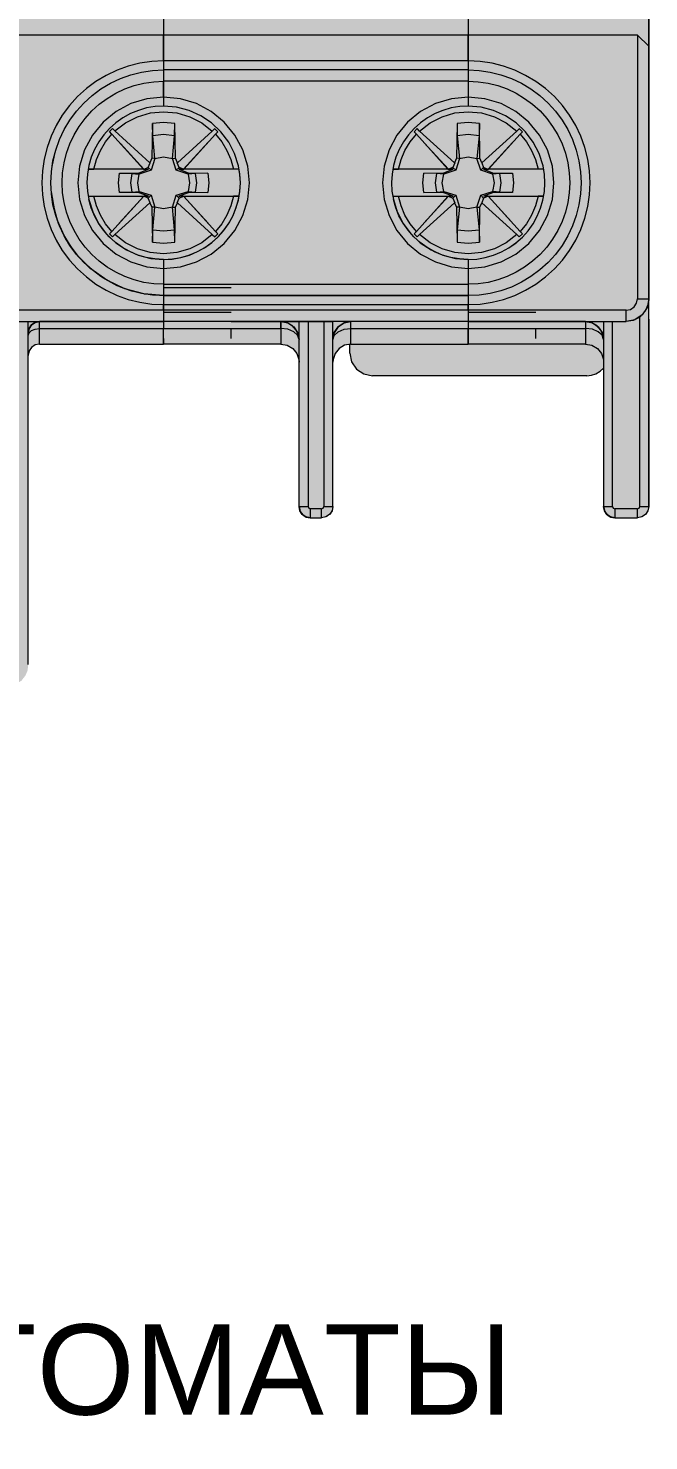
# Model space of a CAD drawing. Header units: millimetres. Extents: x 0 to 418, y -44 to 411.
# Drawn here: x 116.4 to 143.9, y 101.8 to 164.4 of the extents above; entities that cross this region are included whole.
import ezdxf
from ezdxf.enums import TextEntityAlignment as Align

# ---------------------------------------------------------------- set-up
doc = ezdxf.new("R2010")
doc.units = ezdxf.units.MM
for name, color, linetype, lineweight, true_color in [('BODY', 7, 'Continuous', 5, 0xf0f1eb), ('DETAILS', 7, 'Continuous', 5, 0x2f373d), ('MARKING', 7, 'Continuous', 5, 0x2f373d), ('TERMINALS', 7, 'Continuous', 5, 0xa4adb6)]:
    doc.layers.add(name, color=color, linetype=linetype, lineweight=lineweight, true_color=true_color)
doc.layers.add('PARAMETERS', color=7, linetype='Continuous', plot=False)
doc.styles.add('BLOCK_ARIAL', font='arial.ttf')

# ---------------------------------------------------------------- blocks, each defined once
blk = doc.blocks.new('DA_2P_72')
at = {"layer": 'BODY', "true_color": 0xf0f1eb}
blk.add_hatch(color=7, dxfattribs=at).paths.add_polyline_path([(0.4, 16.57), (0.4, 16.575), (0.4, 16.734), (0.39, 16.74), (0.342, 16.815), (0.28, 16.88), (0.273, 16.894), (0.25, 16.92), (0.211, 17.012), (0.191, 17.042), (0.175, 17.065), (0.166, 17.11), (0.158, 17.132), (0.144, 17.162), (0.12, 17.23), (0.163, 17.128), (0.16, 17.144), (0.1, 17.45), (0.1, 28.75), (0.1, 33.54), (0.1, 33.55), (0.1, 35.05), (0.1, 39.29), (0.1, 39.43), (0.1, 39.44), (0.1, 39.49), (0.1, 43.2), (0.1, 43.44), (0.1, 44.12), (0.1, 44.125), (0.1, 46.35), (0.1, 48.58), (0.1, 49.26), (0.1, 49.44), (0.1, 49.5), (0.1, 52.81), (0.1, 52.82), (0.1, 53.26), (0.1, 74.65), (0.1, 76.15), (0.1, 76.16), (0.1, 80.95), (0.1, 92.25), (0.175, 92.635), (0.285, 92.795), (0.39, 92.96), (0.4, 92.966), (0.4, 93.125), (0.4, 93.13), (0.4, 93.55), (0.4, 93.555), (0.4, 93.56), (0.41, 93.605), (0.455, 93.82), (0.605, 94.045), (0.608, 94.047), (0.61, 94.05), (0.83, 94.2), (1.1, 94.25), (9, 94.25), (17, 94.25), (17.27, 94.2), (17.49, 94.05), (17.492, 94.047), (17.495, 94.045), (17.53, 93.992), (17.65, 93.82), (17.7, 93.56), (17.7, 93.555), (17.7, 93.55), (17.7, 93.13), (17.7, 93.125), (17.7, 92.966), (17.71, 92.96), (17.815, 92.795), (17.925, 92.635), (18, 92.25), (18.075, 92.635), (18.185, 92.795), (18.29, 92.96), (18.3, 92.966), (18.3, 93.125), (18.3, 93.13), (18.3, 93.55), (18.3, 93.555), (18.3, 93.56), (18.31, 93.605), (18.355, 93.82), (18.505, 94.045), (18.508, 94.047), (18.51, 94.05), (18.73, 94.2), (19, 94.25), (26.9, 94.25), (34.9, 94.25), (35.17, 94.2), (35.39, 94.05), (35.392, 94.047), (35.395, 94.045), (35.43, 93.992), (35.55, 93.82), (35.6, 93.56), (35.6, 93.555), (35.6, 93.55), (35.6, 93.13), (35.6, 93.125), (35.6, 92.966), (35.61, 92.96), (35.715, 92.795), (35.825, 92.635), (35.9, 92.25), (35.975, 92.635), (36.085, 92.795), (36.19, 92.96), (36.2, 92.966), (36.2, 93.125), (36.2, 93.13), (36.2, 93.55), (36.2, 93.555), (36.2, 93.56), (36.21, 93.605), (36.255, 93.82), (36.405, 94.045), (36.408, 94.047), (36.41, 94.05), (36.63, 94.2), (36.9, 94.25), (47.3, 94.25), (63.9, 94.25), (70.9, 94.25), (71.155, 94.2), (71.375, 94.065), (71.482, 93.92), (71.53, 93.86), (71.6, 93.61), (71.6, 93.605), (71.6, 93.55), (71.6, 93.13), (71.6, 93.125), (71.6, 92.966), (71.61, 92.96), (71.742, 92.753), (71.784, 92.691), (71.825, 92.63), (71.829, 92.609), (71.845, 92.58), (71.9, 92.25), (71.9, 91.055), (71.9, 91.05), (71.9, 91), (71.9, 90.995), (71.9, 90.845), (71.9, 90.84), (71.9, 90.35), (71.9, 85.28), (71.9, 85.18), (71.9, 85.11), (71.9, 83.51), (71.9, 81.99), (71.9, 81.82), (71.9, 81.75), (71.9, 81.05), (71.9, 80.8), (71.9, 80.77), (71.9, 80.765), (71.9, 80.69), (71.9, 80.665), (71.9, 80.66), (71.9, 80.62), (71.9, 80.615), (71.9, 80.365), (71.9, 80.36), (71.9, 80.28), (71.9, 80.27), (71.9, 80.25), (71.9, 80.22), (71.9, 80.14), (71.9, 80.135), (71.9, 79.81), (71.9, 78.905), (71.9, 78.9), (71.9, 78.75), (71.9, 78.35), (71.9, 76.19), (71.9, 76.155), (71.9, 76.15), (71.9, 72.85), (71.9, 72.25), (71.9, 72.245), (71.9, 69.85), (71.9, 68.79), (71.9, 68.465), (71.9, 68.46), (71.9, 68.38), (71.9, 68.35), (71.9, 40.11), (71.9, 40.105), (71.9, 39.185), (71.9, 39.18), (71.9, 38.85), (71.9, 38.41), (71.9, 37.35), (71.9, 34.36), (71.9, 34.355), (71.9, 34.35), (71.9, 33.925), (71.9, 33.92), (71.9, 33.55), (71.9, 33.545), (71.9, 33.54), (71.9, 33.51), (71.9, 32.72), (71.9, 31.35), (71.9, 30.95), (71.9, 30.8), (71.9, 30.795), (71.9, 29.89), (71.9, 29.45), (71.9, 29.43), (71.9, 29.085), (71.9, 29.08), (71.9, 29.01), (71.9, 28.9), (71.9, 28.65), (71.9, 27.95), (71.9, 26.19), (71.9, 19.35), (71.9, 18.855), (71.9, 18.85), (71.9, 18.705), (71.9, 18.7), (71.9, 18.65), (71.9, 18.645), (71.9, 17.45), (71.9, 16.55), (71.9, 8.25), (71.86, 8.06), (71.755, 7.895), (71.59, 7.79), (71.4, 7.75), (70.4, 7.75), (70.22, 7.78), (70.06, 7.88), (70.053, 7.89), (70.045, 7.895), (70.019, 7.936), (69.95, 8.03), (69.945, 8.052), (69.94, 8.06), (69.9, 8.25), (69.9, 14.39), (69.745, 14.245), (69.56, 14.14), (69.36, 14.07), (69.15, 14.05), (59.65, 14.05), (59.265, 14.125), (59.105, 14.235), (58.94, 14.34), (58.835, 14.505), (58.725, 14.665), (58.65, 15.05), (58.65, 15.441), (58.42, 15.4), (58.18, 15.25), (58, 15.03), (57.91, 14.76), (57.9, 14.67), (57.9, 14.65), (57.9, 9.75), (57.9, 9.745), (57.9, 8.25), (57.87, 8.08), (57.861, 8.065), (57.86, 8.06), (57.755, 7.895), (57.618, 7.808), (57.59, 7.79), (57.4, 7.75), (56.9, 7.75), (56.72, 7.78), (56.56, 7.88), (56.553, 7.89), (56.545, 7.895), (56.519, 7.936), (56.45, 8.03), (56.445, 8.052), (56.44, 8.06), (56.4, 8.25), (56.4, 14.65), (56.4, 14.655), (56.4, 14.67), (56.39, 14.76), (56.3, 15.03), (56.12, 15.25), (55.88, 15.4), (55.6, 15.45), (50.4, 15.45), (44.9, 15.45), (44.71, 15.41), (44.63, 15.36), (44.55, 15.305), (44.495, 15.225), (44.44, 15.14), (44.4, 14.95), (44.4, 6.38), (44.4, 5.25), (44.4, 2.75), (44.4, 2.745), (44.4, 1.25), (44.37, 0.98), (44.329, 0.886), (44.325, 0.865), (44.311, 0.845), (44.27, 0.75), (44.141, 0.589), (44.11, 0.54), (44.037, 0.493), (43.903, 0.408), (43.78, 0.325), (43.4, 0.25), (35.9, 0.25), (20.64, 0.25), (15.56, 0.25), (15.555, 0.25), (1.3, 0.25), (0.915, 0.325), (0.755, 0.435), (0.59, 0.54), (0.485, 0.705), (0.375, 0.865), (0.3, 1.25), (0.3, 13.45), (0.6, 13.45), (0.6, 15.66), (0.45, 15.88), (0.4, 16.14), (0.4, 16.145), (0.4, 16.15)])
at = {"layer": 'TERMINALS', "true_color": 0xa4adb6}
for points in [[(55.741, 21.807), (55.72, 21.677), (55.696, 21.546), (55.669, 21.417), (55.638, 21.288), (55.604, 21.16), (55.567, 21.032), (55.527, 20.906), (55.484, 20.781), (55.438, 20.656), (55.389, 20.533), (55.337, 20.412), (55.281, 20.291), (55.223, 20.172), (55.162, 20.054), (55.098, 19.938), (55.032, 19.824), (54.962, 19.711), (54.89, 19.6), (54.815, 19.49), (54.737, 19.383), (54.657, 19.278), (54.574, 19.174), (54.489, 19.073), (54.401, 18.973), (54.311, 18.876), (54.218, 18.781), (54.123, 18.689), (54.026, 18.599), (53.927, 18.511), (53.826, 18.426), (53.722, 18.343), (53.617, 18.263), (53.509, 18.185), (53.4, 18.11), (53.289, 18.038), (53.176, 17.968), (53.061, 17.901), (52.945, 17.837), (52.828, 17.776), (52.709, 17.718), (52.588, 17.663), (52.466, 17.611), (52.343, 17.562), (52.219, 17.515), (52.094, 17.472), (51.967, 17.432), (51.84, 17.395), (51.712, 17.362), (51.583, 17.331), (51.453, 17.304), (51.323, 17.279), (51.192, 17.258), (51.061, 17.24), (50.929, 17.226), (50.797, 17.214), (50.665, 17.206), (50.532, 17.201), (50.4, 17.2), (50.267, 17.201), (50.135, 17.206), (50.003, 17.214), (49.87, 17.226), (49.739, 17.24), (49.607, 17.258), (49.477, 17.279), (49.346, 17.304), (49.217, 17.331), (49.088, 17.362), (48.96, 17.395), (48.832, 17.432), (48.706, 17.472), (48.581, 17.515), (48.456, 17.562), (48.333, 17.611), (48.211, 17.663), (48.091, 17.718), (47.972, 17.776), (47.854, 17.837), (47.738, 17.901), (47.624, 17.968), (47.511, 18.038), (47.4, 18.11), (47.29, 18.185), (47.183, 18.263), (47.078, 18.343), (46.974, 18.426), (46.873, 18.511), (46.773, 18.599), (46.676, 18.689), (46.581, 18.781), (46.489, 18.876), (46.399, 18.973), (46.311, 19.073), (46.226, 19.174), (46.143, 19.278), (46.062, 19.383), (45.985, 19.49), (45.91, 19.6), (45.838, 19.711), (45.768, 19.824), (45.701, 19.938), (45.637, 20.054), (45.576, 20.172), (45.518, 20.291), (45.463, 20.412), (45.411, 20.533), (45.362, 20.656), (45.315, 20.781), (45.272, 20.906), (45.232, 21.032), (45.195, 21.16), (45.162, 21.288), (45.131, 21.417), (45.104, 21.546), (45.079, 21.677), (45.058, 21.807), (45.04, 21.939), (45.026, 22.071), (45.014, 22.203), (45.006, 22.335), (45.001, 22.467), (45, 22.6), (45.001, 22.732), (45.006, 22.865), (45.014, 22.997), (45.026, 23.129), (45.04, 23.261), (45.058, 23.392), (45.079, 23.523), (45.104, 23.653), (45.131, 23.783), (45.162, 23.912), (45.195, 24.04), (45.232, 24.167), (45.272, 24.294), (45.315, 24.419), (45.362, 24.543), (45.411, 24.666), (45.463, 24.788), (45.518, 24.909), (45.576, 25.028), (45.637, 25.145), (45.701, 25.261), (45.768, 25.376), (45.838, 25.489), (45.91, 25.6), (45.985, 25.709), (46.062, 25.817), (46.143, 25.922), (46.226, 26.026), (46.311, 26.127), (46.399, 26.226), (46.489, 26.323), (46.581, 26.418), (46.676, 26.511), (46.773, 26.601), (46.873, 26.689), (46.974, 26.774), (47.078, 26.857), (47.183, 26.937), (47.29, 27.015), (47.4, 27.09), (47.511, 27.162), (47.624, 27.232), (47.738, 27.298), (47.854, 27.362), (47.972, 27.423), (48.091, 27.481), (48.211, 27.537), (48.333, 27.589), (48.456, 27.638), (48.581, 27.684), (48.706, 27.727), (48.832, 27.767), (48.96, 27.804), (49.088, 27.838), (49.217, 27.869), (49.346, 27.896), (49.477, 27.92), (49.607, 27.941), (49.739, 27.959), (49.87, 27.974), (50.003, 27.985), (50.135, 27.993), (50.267, 27.998), (50.4, 28), (50.532, 27.998), (50.665, 27.993), (50.797, 27.985), (50.929, 27.974), (51.061, 27.959), (51.192, 27.941), (51.323, 27.92), (51.453, 27.896), (51.583, 27.869), (51.712, 27.838), (51.84, 27.804), (51.967, 27.767), (52.094, 27.727), (52.219, 27.684), (52.343, 27.638), (52.466, 27.589), (52.588, 27.537), (52.709, 27.481), (52.828, 27.423), (52.945, 27.362), (53.061, 27.298), (53.176, 27.232), (53.289, 27.162), (53.4, 27.09), (53.509, 27.015), (53.617, 26.937), (53.722, 26.857), (53.826, 26.774), (53.927, 26.689), (54.026, 26.601), (54.123, 26.511), (54.218, 26.418), (54.311, 26.323), (54.401, 26.226), (54.489, 26.127), (54.574, 26.026), (54.657, 25.922), (54.737, 25.817), (54.815, 25.709), (54.89, 25.6), (54.962, 25.489), (55.032, 25.376), (55.098, 25.261), (55.162, 25.145), (55.223, 25.028), (55.281, 24.909), (55.337, 24.788), (55.389, 24.666), (55.438, 24.543), (55.484, 24.419), (55.527, 24.294), (55.567, 24.167), (55.604, 24.04), (55.638, 23.912), (55.669, 23.783), (55.696, 23.653), (55.72, 23.523), (55.741, 23.392), (55.759, 23.261), (55.774, 23.129), (55.785, 22.997), (55.793, 22.865), (55.798, 22.732), (55.8, 22.6), (55.798, 22.467), (55.793, 22.335), (55.785, 22.203), (55.774, 22.071), (55.759, 21.939)], [(69.241, 21.807), (69.22, 21.677), (69.196, 21.546), (69.169, 21.417), (69.138, 21.288), (69.104, 21.159), (69.067, 21.032), (69.027, 20.906), (68.984, 20.781), (68.938, 20.656), (68.889, 20.533), (68.837, 20.411), (68.781, 20.291), (68.723, 20.172), (68.662, 20.054), (68.598, 19.938), (68.532, 19.824), (68.462, 19.711), (68.39, 19.6), (68.315, 19.49), (68.237, 19.383), (68.157, 19.277), (68.074, 19.174), (67.989, 19.073), (67.901, 18.973), (67.811, 18.876), (67.718, 18.781), (67.623, 18.689), (67.526, 18.599), (67.427, 18.511), (67.326, 18.425), (67.222, 18.343), (67.117, 18.262), (67.009, 18.185), (66.9, 18.11), (66.789, 18.038), (66.676, 17.968), (66.561, 17.901), (66.445, 17.837), (66.328, 17.776), (66.209, 17.718), (66.088, 17.663), (65.966, 17.611), (65.843, 17.562), (65.719, 17.515), (65.594, 17.472), (65.467, 17.432), (65.34, 17.395), (65.212, 17.362), (65.083, 17.331), (64.953, 17.303), (64.823, 17.279), (64.692, 17.258), (64.561, 17.24), (64.429, 17.226), (64.297, 17.214), (64.165, 17.206), (64.032, 17.201), (63.9, 17.2), (63.767, 17.201), (63.635, 17.206), (63.503, 17.214), (63.37, 17.226), (63.239, 17.24), (63.107, 17.258), (62.977, 17.279), (62.846, 17.303), (62.717, 17.331), (62.588, 17.362), (62.46, 17.395), (62.332, 17.432), (62.206, 17.472), (62.081, 17.515), (61.956, 17.562), (61.833, 17.611), (61.711, 17.663), (61.591, 17.718), (61.472, 17.776), (61.354, 17.837), (61.238, 17.901), (61.124, 17.968), (61.011, 18.038), (60.9, 18.11), (60.79, 18.185), (60.683, 18.262), (60.578, 18.343), (60.474, 18.425), (60.373, 18.511), (60.273, 18.599), (60.176, 18.689), (60.081, 18.781), (59.989, 18.876), (59.899, 18.973), (59.811, 19.073), (59.726, 19.174), (59.643, 19.277), (59.562, 19.383), (59.485, 19.49), (59.41, 19.6), (59.338, 19.711), (59.268, 19.824), (59.201, 19.938), (59.137, 20.054), (59.076, 20.172), (59.018, 20.291), (58.963, 20.411), (58.911, 20.533), (58.862, 20.656), (58.815, 20.781), (58.772, 20.906), (58.732, 21.032), (58.695, 21.159), (58.662, 21.288), (58.631, 21.417), (58.604, 21.546), (58.579, 21.677), (58.558, 21.807), (58.54, 21.939), (58.526, 22.07), (58.514, 22.202), (58.506, 22.335), (58.501, 22.467), (58.5, 22.6), (58.501, 22.732), (58.506, 22.865), (58.514, 22.997), (58.526, 23.129), (58.54, 23.261), (58.558, 23.392), (58.579, 23.523), (58.604, 23.653), (58.631, 23.783), (58.662, 23.912), (58.695, 24.04), (58.732, 24.167), (58.772, 24.294), (58.815, 24.419), (58.862, 24.543), (58.911, 24.666), (58.963, 24.788), (59.018, 24.909), (59.076, 25.028), (59.137, 25.145), (59.201, 25.261), (59.268, 25.376), (59.338, 25.489), (59.41, 25.6), (59.485, 25.709), (59.562, 25.817), (59.643, 25.922), (59.726, 26.025), (59.811, 26.127), (59.899, 26.226), (59.989, 26.323), (60.081, 26.418), (60.176, 26.511), (60.273, 26.601), (60.373, 26.689), (60.474, 26.774), (60.578, 26.857), (60.683, 26.937), (60.79, 27.015), (60.9, 27.09), (61.011, 27.162), (61.124, 27.231), (61.238, 27.298), (61.354, 27.362), (61.472, 27.423), (61.591, 27.481), (61.711, 27.536), (61.833, 27.589), (61.956, 27.638), (62.081, 27.684), (62.206, 27.727), (62.332, 27.767), (62.46, 27.804), (62.588, 27.838), (62.717, 27.869), (62.846, 27.896), (62.977, 27.92), (63.107, 27.941), (63.239, 27.959), (63.37, 27.974), (63.503, 27.985), (63.635, 27.993), (63.767, 27.998), (63.9, 28), (64.032, 27.998), (64.165, 27.993), (64.297, 27.985), (64.429, 27.974), (64.561, 27.959), (64.692, 27.941), (64.823, 27.92), (64.953, 27.896), (65.083, 27.869), (65.212, 27.838), (65.34, 27.804), (65.467, 27.767), (65.594, 27.727), (65.719, 27.684), (65.843, 27.638), (65.966, 27.589), (66.088, 27.536), (66.209, 27.481), (66.328, 27.423), (66.445, 27.362), (66.561, 27.298), (66.676, 27.231), (66.789, 27.162), (66.9, 27.09), (67.009, 27.015), (67.117, 26.937), (67.222, 26.857), (67.326, 26.774), (67.427, 26.689), (67.526, 26.601), (67.623, 26.511), (67.718, 26.418), (67.811, 26.323), (67.901, 26.226), (67.989, 26.127), (68.074, 26.025), (68.157, 25.922), (68.237, 25.817), (68.315, 25.709), (68.39, 25.6), (68.462, 25.489), (68.532, 25.376), (68.598, 25.261), (68.662, 25.145), (68.723, 25.028), (68.781, 24.909), (68.837, 24.788), (68.889, 24.666), (68.938, 24.543), (68.984, 24.419), (69.027, 24.294), (69.067, 24.167), (69.104, 24.04), (69.138, 23.912), (69.169, 23.783), (69.196, 23.653), (69.22, 23.523), (69.241, 23.392), (69.259, 23.261), (69.274, 23.129), (69.285, 22.997), (69.293, 22.865), (69.298, 22.732), (69.3, 22.6), (69.298, 22.467), (69.293, 22.335), (69.285, 22.202), (69.274, 22.07), (69.259, 21.939)]]:
    blk.add_hatch(color=253, dxfattribs=at).paths.add_polyline_path(points)
at = {"layer": 'DETAILS', "color": 250, "linetype": 'ByBlock', "lineweight": 5, "true_color": 0x2f373d}
for p, q in [((71.9, 37.35), (71.9, 29.084)), ((71.9, 33.545), (71.9, 28.65)), ((71.9, 19.35), (71.9, 32.721)), ((50.4, 32.35), (50.4, 29.15)), ((50.4, 32.35), (50.4, 29.15)), ((63.9, 32.35), (63.9, 29.15)), ((63.9, 32.35), (63.9, 29.15)), ((71.9, 29.45), (71.9, 29.45)), ((50.4, 29.15), (36.4, 29.15)), ((50.4, 28), (50.4, 29.15)), ((50.4, 29.15), (50.4, 28)), ((63.9, 29.15), (50.4, 29.15)), ((63.9, 29.15), (63.9, 28)), ((63.9, 28), (63.9, 29.15)), ((71.4, 29.15), (63.9, 29.15)), ((71.4, 29.15), (71.4, 17.45)), ((71.4, 29.15), (71.9, 28.65)), ((71.9, 17.45), (71.9, 28.65)), ((63.9, 28), (50.4, 28)), ((50.4, 27.6), (50.4, 27.1)), ((50.4, 27.6), (50.4, 27.1)), ((63.9, 27.6), (50.4, 27.6)), ((63.9, 27.6), (63.9, 27.1)), ((63.9, 27.6), (63.9, 27.1)), ((71.9, 27.95), (71.9, 18.65)), ((71.9, 27.95), (71.9, 27.95)), ((50.4, 27.1), (50.4, 26.4)), ((50.4, 26.4), (50.4, 27.1)), ((63.9, 27.1), (50.4, 27.1)), ((63.9, 27.1), (63.9, 26.4)), ((63.9, 27.1), (63.9, 26.4)), ((65.738, 27.25), (65.738, 27.25)), ((71.9, 26.189), (71.9, 17.448)), ((49.907, 25.232), (49.88, 23.686)), ((50.92, 23.686), (50.893, 25.232)), ((63.407, 25.232), (63.38, 23.686)), ((64.42, 23.686), (64.393, 25.232)), ((48.105, 24.757), (49.501, 23.204)), ((49.792, 23.49), (48.244, 24.896)), ((52.557, 24.895), (51.008, 23.49)), ((51.298, 23.204), (52.695, 24.757)), ((61.604, 24.757), (63.001, 23.204)), ((63.292, 23.489), (61.743, 24.895)), ((66.057, 24.895), (64.508, 23.489)), ((64.798, 23.204), (66.195, 24.757)), ((48.483, 24.336), (49.52, 23.198)), ((52.368, 24.393), (51.277, 23.199)), ((63.022, 23.199), (61.932, 24.392)), ((64.777, 23.199), (65.868, 24.392)), ((49.519, 23.2), (47.053, 23.2)), ((49.501, 23.204), (47.307, 23.2)), ((49.318, 23.043), (49.725, 23.2)), ((49.501, 23.204), (49.515, 23.2)), ((49.52, 23.198), (49.717, 23.283)), ((49.654, 23.2), (49.588, 23.2)), ((49.717, 23.283), (49.802, 23.482)), ((49.846, 23.153), (49.717, 23.283)), ((49.88, 23.686), (49.792, 23.49)), ((50.012, 23.68), (49.88, 23.686)), ((50.788, 23.68), (50.92, 23.686)), ((51.008, 23.49), (50.92, 23.686)), ((50.953, 23.153), (51.083, 23.283)), ((51.083, 23.283), (50.998, 23.482)), ((51.129, 23.2), (51.075, 23.2)), ((51.075, 23.2), (51.481, 23.043)), ((51.277, 23.199), (51.083, 23.283)), ((51.226, 23.2), (51.178, 23.2)), ((53.746, 23.2), (51.278, 23.2)), ((51.285, 23.2), (51.298, 23.204)), ((53.492, 23.2), (51.298, 23.204)), ((63.021, 23.2), (60.553, 23.2)), ((63.001, 23.204), (60.807, 23.2)), ((62.818, 23.043), (63.225, 23.2)), ((63.001, 23.204), (63.015, 23.2)), ((63.217, 23.283), (63.022, 23.199)), ((63.122, 23.2), (63.074, 23.2)), ((63.225, 23.2), (63.171, 23.2)), ((63.302, 23.482), (63.217, 23.283)), ((63.346, 23.153), (63.217, 23.283)), ((63.38, 23.686), (63.292, 23.489)), ((63.512, 23.68), (63.38, 23.686)), ((64.288, 23.68), (64.42, 23.686)), ((64.508, 23.489), (64.42, 23.686)), ((64.453, 23.153), (64.583, 23.283)), ((64.498, 23.482), (64.583, 23.283)), ((64.628, 23.2), (64.575, 23.2)), ((64.575, 23.2), (64.981, 23.043)), ((64.583, 23.283), (64.777, 23.199)), ((64.726, 23.2), (64.678, 23.2)), ((67.246, 23.2), (64.778, 23.2)), ((64.785, 23.2), (64.798, 23.204)), ((66.992, 23.2), (64.798, 23.204)), ((48.438, 23.024), (49.318, 23.043)), ((49.319, 22.988), (49.318, 23.043)), ((51.481, 23.043), (51.48, 22.988)), ((51.481, 23.043), (52.361, 23.024)), ((61.938, 23.024), (62.818, 23.043)), ((62.819, 22.988), (62.818, 23.043)), ((64.98, 22.988), (64.981, 23.043)), ((64.981, 23.043), (65.861, 23.024)), ((47.053, 22), (47.307, 22)), ((47.307, 22), (49.501, 21.995)), ((47.309, 22), (49.521, 22)), ((49.501, 21.995), (48.104, 20.443)), ((49.522, 22.001), (48.432, 20.807)), ((49.318, 22.156), (48.438, 22.175)), ((49.319, 22.212), (49.318, 22.156)), ((49.725, 22), (49.318, 22.156)), ((49.515, 22), (49.501, 21.995)), ((49.717, 21.917), (49.522, 22.001)), ((49.574, 22), (49.621, 22)), ((49.672, 22), (49.725, 22)), ((49.846, 22.046), (49.717, 21.917)), ((49.802, 21.718), (49.717, 21.917)), ((50.953, 22.046), (51.083, 21.917)), ((50.998, 21.718), (51.083, 21.917)), ((51.481, 22.156), (51.075, 22)), ((51.075, 22), (51.127, 22)), ((51.083, 21.917), (51.277, 22.001)), ((51.178, 22), (51.226, 22)), ((51.277, 22.001), (52.368, 20.807)), ((51.278, 22), (53.491, 22)), ((51.298, 21.995), (51.285, 22)), ((51.298, 21.995), (53.492, 22)), ((52.695, 20.443), (51.298, 21.995)), ((51.48, 22.212), (51.481, 22.156)), ((52.361, 22.175), (51.481, 22.156)), ((53.492, 22), (53.746, 22)), ((60.553, 22), (60.807, 22)), ((60.807, 22), (63.001, 21.995)), ((60.809, 22), (63.021, 22)), ((63.001, 21.995), (61.604, 20.443)), ((61.932, 20.807), (63.022, 22.001)), ((62.818, 22.156), (61.938, 22.175)), ((62.818, 22.156), (62.819, 22.212)), ((63.225, 22), (62.818, 22.156)), ((63.015, 22), (63.001, 21.995)), ((63.022, 22.001), (63.217, 21.917)), ((63.074, 22), (63.121, 22)), ((63.172, 22), (63.225, 22)), ((63.346, 22.046), (63.217, 21.917)), ((63.217, 21.917), (63.302, 21.717)), ((64.453, 22.046), (64.583, 21.917)), ((64.583, 21.917), (64.498, 21.717)), ((64.981, 22.156), (64.575, 22)), ((64.779, 22.001), (64.583, 21.917)), ((64.646, 22), (64.711, 22)), ((65.816, 20.863), (64.779, 22.001)), ((64.781, 22), (66.991, 22)), ((64.798, 21.995), (64.785, 22)), ((64.798, 21.995), (66.992, 22)), ((66.195, 20.442), (64.798, 21.995)), ((64.98, 22.212), (64.981, 22.156)), ((65.861, 22.175), (64.981, 22.156)), ((66.992, 22), (67.246, 22)), ((48.243, 20.304), (49.792, 21.71)), ((49.792, 21.71), (49.88, 21.514)), ((50.012, 21.519), (49.88, 21.514)), ((49.88, 21.514), (49.907, 19.968)), ((50.788, 21.519), (50.92, 21.514)), ((50.893, 19.968), (50.92, 21.514)), ((50.92, 21.514), (51.008, 21.71)), ((51.008, 21.71), (52.557, 20.304)), ((61.742, 20.305), (63.292, 21.71)), ((63.292, 21.71), (63.38, 21.514)), ((63.512, 21.519), (63.38, 21.514)), ((63.38, 21.514), (63.407, 19.968)), ((64.288, 21.519), (64.42, 21.514)), ((64.393, 19.968), (64.42, 21.514)), ((64.42, 21.514), (64.508, 21.71)), ((64.508, 21.71), (66.056, 20.303)), ((50.4, 18.8), (50.4, 18.1)), ((50.4, 18.8), (50.4, 18.1)), ((63.9, 18.8), (63.9, 18.1)), ((63.9, 18.8), (63.9, 18.1)), ((48.562, 17.95), (48.562, 17.95)), ((48.562, 17.95), (48.562, 17.95)), ((50.4, 18.1), (50.4, 17.6)), ((50.4, 18.1), (63.9, 18.1)), ((50.4, 18.1), (50.4, 17.6)), ((50.4, 17.6), (63.9, 17.6)), ((63.9, 17.6), (50.4, 17.6)), ((63.9, 18.1), (63.9, 17.6)), ((63.9, 18.1), (63.9, 17.6)), ((50.4, 16.95), (36.9, 16.95)), ((50.4, 16.95), (50.4, 17.2)), ((50.4, 17.2), (50.4, 16.95)), ((50.4, 17.2), (63.9, 17.2)), ((50.4, 16.95), (50.4, 16.45)), ((50.4, 16.95), (50.4, 16.45)), ((63.9, 16.95), (50.4, 16.95)), ((63.9, 16.95), (63.9, 17.2)), ((63.9, 17.2), (63.9, 16.95)), ((63.9, 16.95), (63.9, 16.45)), ((70.9, 16.95), (63.9, 16.95)), ((63.9, 16.95), (63.9, 16.45)), ((70.9, 16.45), (70.9, 16.95)), ((71.4, 17.45), (71.9, 17.45)), ((71.9, 8.25), (71.9, 17.45)), ((71.9, 17.45), (71.9, 17.45)), ((71.9, 17.45), (71.9, 17.45)), ((36.9, 16.45), (50.4, 16.45)), ((44.4, 1.25), (44.4, 16.45)), ((44.894, 16.45), (44.893, 16.45)), ((44.9, 16.45), (44.9, 16.45)), ((50.4, 16.45), (44.9, 16.45)), ((44.9, 16.45), (44.9, 16.45)), ((50.4, 16.45), (44.9, 16.45)), ((45.8, 16.45), (45.8, 16.45)), ((47.4, 16.45), (47.4, 16.45)), ((50.4, 16.45), (50.4, 16.45)), ((50.4, 16.45), (50.4, 16.45)), ((50.4, 16.45), (50.4, 16.45)), ((63.9, 16.45), (50.4, 16.45)), ((50.4, 16.45), (50.4, 16.45)), ((55.6, 16.45), (50.4, 16.45)), ((55.6, 16.45), (50.4, 16.45)), ((53.4, 16.45), (55.6, 16.45)), ((53.4, 16.45), (53.4, 16.45)), ((53.4, 16.45), (53.4, 16.45)), ((53.4, 16.45), (55.6, 16.45)), ((55.6, 16.45), (53.4, 16.45)), ((55.6, 16.45), (55, 16.45)), ((55, 16.45), (55, 16.45)), ((55.6, 16.45), (56.4, 16.45)), ((55.6, 16.45), (55.6, 16.45)), ((55.6, 16.45), (55.6, 16.45)), ((55.607, 16.45), (55.609, 16.45)), ((56.4, 16.45), (56.8, 16.45)), ((56.4, 8.25), (56.4, 16.45)), ((56.8, 16.45), (57.5, 16.45)), ((56.8, 16.45), (56.8, 8.25)), ((57.5, 16.45), (57.9, 16.45)), ((57.5, 16.45), (57.5, 8.25)), ((57.9, 8.25), (57.9, 16.45)), ((58.7, 16.45), (57.9, 16.45)), ((58.691, 16.45), (58.693, 16.45)), ((63.9, 16.45), (58.7, 16.45)), ((58.7, 16.45), (58.7, 16.45)), ((63.9, 16.45), (58.7, 16.45)), ((58.7, 16.45), (58.7, 16.45)), ((59.3, 16.45), (59.3, 16.45)), ((60.9, 16.45), (60.9, 16.45)), ((63.9, 16.45), (63.9, 16.45)), ((63.9, 16.45), (63.9, 16.45)), ((63.9, 16.45), (63.9, 16.45)), ((63.9, 16.45), (63.9, 16.45)), ((63.9, 16.45), (70.9, 16.45)), ((69.1, 16.45), (63.9, 16.45)), ((69.1, 16.45), (63.9, 16.45)), ((66.9, 16.45), (69.099, 16.45)), ((66.9, 16.45), (66.9, 16.45)), ((66.9, 16.45), (66.9, 16.45)), ((66.9, 16.45), (69.099, 16.45)), ((69.1, 16.45), (68.5, 16.45)), ((68.5, 16.45), (68.5, 16.45)), ((69.1, 16.45), (69.1, 16.45)), ((69.1, 16.45), (69.1, 16.45)), ((69.109, 16.45), (69.107, 16.45)), ((69.9, 16.45), (69.9, 8.25)), ((70.3, 8.25), (70.3, 16.45)), ((71.5, 8.25), (71.5, 16.65)), ((71.9, 16.549), (71.9, 8.25)), ((44.4, 15.953), (44.4, 15.952)), ((44.9, 16.142), (50.4, 16.142)), ((50.4, 16.142), (55.6, 16.142)), ((58.7, 16.142), (63.9, 16.142)), ((63.9, 16.142), (69.1, 16.142)), ((44.9, 15.45), (50.4, 15.45)), ((55.6, 15.45), (50.4, 15.45)), ((57.9, 15.65), (57.9, 15.65)), ((57.9, 15.65), (57.9, 15.65)), ((57.9, 15.65), (57.9, 15.65)), ((57.9, 15.65), (57.9, 15.65)), ((58.65, 15.05), (58.65, 15.448)), ((58.7, 15.45), (63.9, 15.45)), ((69.1, 15.45), (63.9, 15.45)), ((44.4, 2.75), (44.4, 14.952)), ((69.15, 14.05), (59.65, 14.05)), ((56.4, 8.25), (56.4, 8.25)), ((56.4, 8.25), (56.4, 8.25)), ((56.4, 8.25), (56.8, 8.25)), ((57.4, 8.15), (56.9, 8.15)), ((56.9, 8.15), (56.9, 7.75)), ((57.4, 7.75), (57.4, 8.15)), ((57.5, 8.25), (57.9, 8.25)), ((57.9, 8.25), (57.9, 8.25)), ((57.9, 8.25), (57.9, 8.25)), ((69.9, 8.25), (69.9, 8.25)), ((69.9, 8.25), (70.3, 8.25)), ((69.9, 8.25), (69.9, 8.25)), ((71.4, 8.15), (70.4, 8.15)), ((70.4, 8.15), (70.4, 7.75)), ((71.4, 7.75), (71.4, 8.15)), ((71.5, 8.25), (71.9, 8.25)), ((71.9, 8.25), (71.9, 8.25)), ((71.9, 8.25), (71.9, 8.25)), ((56.9, 7.75), (56.9, 7.75)), ((56.9, 7.75), (57.4, 7.75)), ((57.4, 7.75), (57.4, 7.75)), ((70.4, 7.75), (70.4, 7.75)), ((70.4, 7.75), (71.4, 7.75)), ((71.4, 7.75), (71.4, 7.75)), ((44.4, 5.25), (44.4, 6.382)), ((44.4, 5.25), (44.4, 5.25)), ((44.4, 2.75), (44.4, 2.75))]:
    blk.add_line(p, q, dxfattribs=at)
for points in [[(71.9, 33.55), (71.9, 30.796), (71.9, 29.432), (71.9, 28.9)], [(71.9, 29.45), (71.9, 29.01), (71.9, 27.95)], [(50.4, 28), (49.871, 27.974), (49.346, 27.896), (48.832, 27.767), (48.333, 27.589), (47.854, 27.362), (47.4, 27.09), (46.974, 26.774), (46.581, 26.418), (46.226, 26.026), (45.91, 25.6), (45.637, 25.145), (45.411, 24.666), (45.232, 24.167), (45.104, 23.653), (45.026, 23.129), (45, 22.6), (45.026, 22.071), (45.104, 21.546), (45.232, 21.032), (45.411, 20.533), (45.637, 20.054), (45.91, 19.6), (46.225, 19.174), (46.581, 18.781), (46.974, 18.426), (47.4, 18.11), (47.854, 17.837), (48.333, 17.611), (48.832, 17.432), (49.346, 17.304), (49.87, 17.226), (50.4, 17.2)], [(50.4, 17.6), (49.91, 17.624), (49.424, 17.696), (48.948, 17.815), (48.486, 17.98), (48.043, 18.19), (47.622, 18.443), (47.228, 18.735), (46.864, 19.064), (46.535, 19.428), (46.242, 19.822), (45.99, 20.243), (45.78, 20.686), (45.615, 21.148), (45.496, 21.624), (45.424, 22.11), (45.4, 22.6), (45.424, 23.09), (45.496, 23.575), (45.615, 24.051), (45.78, 24.513), (45.99, 24.957), (46.242, 25.378), (46.535, 25.772), (46.864, 26.135), (47.228, 26.465), (47.622, 26.757), (48.043, 27.009), (48.486, 27.219), (48.948, 27.385), (49.424, 27.504), (49.91, 27.576), (50.4, 27.6)], [(50.4, 28), (50.4, 27.6)], [(50.4, 28), (50.4, 27.6)], [(63.9, 28), (63.9, 27.717), (63.9, 27.63), (63.9, 27.6)], [(63.9, 28), (63.9, 27.717), (63.9, 27.63), (63.9, 27.6)], [(63.9, 17.2), (64.429, 17.226), (64.953, 17.303), (65.467, 17.432), (65.966, 17.611), (66.445, 17.837), (66.9, 18.11), (67.325, 18.425), (67.718, 18.781), (68.074, 19.174), (68.39, 19.6), (68.662, 20.054), (68.889, 20.533), (69.067, 21.032), (69.196, 21.546), (69.274, 22.07), (69.3, 22.6), (69.274, 23.129), (69.196, 23.653), (69.067, 24.167), (68.889, 24.666), (68.662, 25.145), (68.39, 25.6), (68.074, 26.025), (67.718, 26.418), (67.326, 26.774), (66.9, 27.09), (66.445, 27.362), (65.966, 27.589), (65.467, 27.767), (64.953, 27.896), (64.429, 27.974), (63.9, 28)], [(63.9, 27.6), (64.39, 27.576), (64.875, 27.504), (65.351, 27.384), (65.813, 27.219), (66.257, 27.009), (66.678, 26.757), (67.072, 26.465), (67.435, 26.135), (67.765, 25.772), (68.057, 25.378), (68.309, 24.957), (68.519, 24.513), (68.684, 24.051), (68.804, 23.575), (68.876, 23.09), (68.9, 22.6), (68.876, 22.11), (68.804, 21.624), (68.684, 21.148), (68.519, 20.686), (68.309, 20.243), (68.057, 19.822), (67.765, 19.428), (67.435, 19.064), (67.072, 18.735), (66.678, 18.442), (66.257, 18.19), (65.813, 17.98), (65.351, 17.815), (64.875, 17.696), (64.39, 17.624), (63.9, 17.6)], [(50.4, 18.1), (49.959, 18.122), (49.522, 18.186), (49.093, 18.294), (48.678, 18.442), (48.278, 18.631), (47.9, 18.858), (47.545, 19.121), (47.218, 19.418), (46.921, 19.745), (46.658, 20.1), (46.431, 20.479), (46.242, 20.878), (46.094, 21.294), (45.986, 21.722), (45.921, 22.159), (45.9, 22.6), (45.921, 23.041), (45.986, 23.478), (46.094, 23.906), (46.242, 24.322), (46.431, 24.721), (46.658, 25.1), (46.921, 25.455), (47.218, 25.782), (47.545, 26.078), (47.9, 26.341), (48.279, 26.569), (48.678, 26.757), (49.094, 26.906), (49.522, 27.013), (49.959, 27.078), (50.4, 27.1)], [(63.9, 27.1), (64.341, 27.078), (64.778, 27.013), (65.206, 26.906), (65.622, 26.757), (66.021, 26.568), (66.4, 26.341), (66.755, 26.078), (67.082, 25.782), (67.378, 25.454), (67.641, 25.1), (67.868, 24.721), (68.057, 24.322), (68.206, 23.906), (68.313, 23.478), (68.378, 23.041), (68.4, 22.6), (68.378, 22.159), (68.313, 21.722), (68.206, 21.293), (68.057, 20.878), (67.868, 20.478), (67.641, 20.1), (67.378, 19.745), (67.082, 19.418), (66.754, 19.121), (66.4, 18.858), (66.021, 18.631), (65.622, 18.442), (65.206, 18.293), (64.778, 18.186), (64.341, 18.121), (63.9, 18.1)], [(50.4, 26.4), (49.658, 26.327), (48.946, 26.111), (48.289, 25.759), (47.713, 25.287), (47.24, 24.711), (46.889, 24.054), (46.673, 23.341), (46.6, 22.6), (46.673, 21.859), (46.889, 21.146), (47.24, 20.489), (47.713, 19.913), (48.289, 19.44), (48.946, 19.089), (49.658, 18.873), (50.4, 18.8)], [(50.4, 26.4), (50.4, 26)], [(50.4, 26.4), (50.4, 26)], [(50.4, 18.8), (51.141, 18.873), (51.854, 19.089), (52.511, 19.44), (53.087, 19.913), (53.559, 20.489), (53.911, 21.146), (54.127, 21.858), (54.2, 22.6), (54.127, 23.341), (53.911, 24.054), (53.559, 24.711), (53.087, 25.287), (52.511, 25.759), (51.854, 26.111), (51.141, 26.327), (50.4, 26.4)], [(63.9, 26.4), (63.158, 26.327), (62.446, 26.111), (61.789, 25.759), (61.213, 25.287), (60.74, 24.711), (60.389, 24.054), (60.173, 23.341), (60.1, 22.6), (60.173, 21.858), (60.389, 21.146), (60.74, 20.489), (61.213, 19.913), (61.789, 19.44), (62.446, 19.089), (63.158, 18.873), (63.9, 18.8)], [(63.9, 26.4), (63.9, 26)], [(63.9, 26.4), (63.9, 26)], [(63.9, 18.8), (64.641, 18.873), (65.354, 19.089), (66.011, 19.44), (66.587, 19.913), (67.059, 20.489), (67.411, 21.146), (67.627, 21.858), (67.7, 22.6), (67.627, 23.341), (67.411, 24.054), (67.059, 24.711), (66.587, 25.287), (66.011, 25.759), (65.354, 26.11), (64.641, 26.327), (63.9, 26.4)], [(50.4, 26), (50.02, 25.979), (49.645, 25.915), (49.279, 25.81), (48.927, 25.664), (48.594, 25.48), (48.283, 25.261), (47.999, 25.007), (47.745, 24.724), (47.524, 24.414), (47.339, 24.081), (47.193, 23.73), (47.087, 23.364), (47.022, 22.989), (47, 22.609), (47.02, 22.229), (47.083, 21.854)], [(50.4, 26), (50.02, 25.979), (49.645, 25.915), (49.279, 25.81), (48.927, 25.664), (48.594, 25.48), (48.283, 25.261), (47.999, 25.007), (47.745, 24.724), (47.524, 24.414), (47.339, 24.081), (47.193, 23.73), (47.087, 23.364), (47.022, 22.989), (47, 22.609), (47.02, 22.229), (47.083, 21.854)], [(48.244, 24.897), (48.713, 25.26), (49.241, 25.529), (49.811, 25.694), (50.401, 25.75), (50.992, 25.694), (51.561, 25.528), (52.089, 25.259), (52.557, 24.895)], [(53.717, 23.346), (53.544, 23.893), (53.283, 24.402), (52.939, 24.861), (52.524, 25.255), (52.048, 25.574), (51.525, 25.808), (50.971, 25.952), (50.4, 26)], [(53.717, 23.346), (53.544, 23.893), (53.283, 24.402), (52.939, 24.861), (52.524, 25.255), (52.048, 25.574), (51.525, 25.808), (50.971, 25.952), (50.4, 26)], [(63.9, 26), (63.52, 25.978), (63.145, 25.915), (62.779, 25.81), (62.427, 25.664), (62.094, 25.48), (61.783, 25.26), (61.499, 25.007), (61.245, 24.724), (61.024, 24.414), (60.839, 24.081), (60.693, 23.73), (60.587, 23.364), (60.522, 22.989), (60.5, 22.609), (60.52, 22.229), (60.583, 21.854)], [(63.9, 26), (63.52, 25.978), (63.145, 25.915), (62.779, 25.81), (62.427, 25.664), (62.094, 25.48), (61.783, 25.26), (61.499, 25.007), (61.245, 24.724), (61.024, 24.414), (60.839, 24.081), (60.693, 23.73), (60.587, 23.364), (60.522, 22.989), (60.5, 22.609), (60.52, 22.229), (60.583, 21.854)], [(61.743, 24.895), (62.211, 25.259), (62.74, 25.528), (63.309, 25.694), (63.9, 25.75), (64.49, 25.694), (65.06, 25.528), (65.588, 25.259), (66.057, 24.895)], [(67.217, 23.346), (67.044, 23.892), (66.783, 24.402), (66.439, 24.86), (66.024, 25.255), (65.548, 25.574), (65.025, 25.808), (64.471, 25.951), (63.9, 26)], [(67.217, 23.346), (67.044, 23.892), (66.783, 24.402), (66.439, 24.86), (66.024, 25.255), (65.548, 25.574), (65.025, 25.808), (64.471, 25.951), (63.9, 26)], [(50.893, 25.232), (50.4, 25.278), (49.907, 25.232)], [(49.916, 24.681), (49.907, 25.232)], [(50.883, 24.681), (50.893, 25.232)], [(64.393, 25.232), (63.9, 25.278), (63.407, 25.232)], [(63.407, 25.232), (63.416, 24.681)], [(64.393, 25.232), (64.383, 24.681)], [(47.307, 23.2), (47.422, 23.628), (47.596, 24.035), (47.825, 24.414), (48.105, 24.757)], [(48.135, 25), (48.001, 24.866)], [(48.105, 24.757), (48.001, 24.866)], [(48.135, 25), (48.244, 24.896)], [(50.883, 24.681), (50.4, 24.737), (49.916, 24.681)], [(50.012, 23.68), (49.916, 24.681)], [(50.788, 23.68), (50.883, 24.681)], [(52.666, 24.999), (52.557, 24.895)], [(52.799, 24.865), (52.667, 24.998)], [(52.695, 24.757), (52.799, 24.865)], [(52.695, 24.757), (52.975, 24.414), (53.204, 24.035), (53.377, 23.627), (53.492, 23.2)], [(60.807, 23.2), (60.922, 23.627), (61.096, 24.035), (61.324, 24.414), (61.604, 24.757)], [(61.5, 24.865), (61.634, 24.999)], [(61.5, 24.865), (61.604, 24.757)], [(61.743, 24.895), (61.634, 24.999)], [(64.383, 24.681), (63.9, 24.736), (63.416, 24.681)], [(63.416, 24.681), (63.512, 23.68)], [(64.383, 24.681), (64.288, 23.68)], [(66.057, 24.895), (66.165, 24.999)], [(66.167, 24.998), (66.299, 24.865)], [(66.299, 24.865), (66.195, 24.757)], [(66.197, 24.755), (66.476, 24.412), (66.704, 24.034), (66.878, 23.627), (66.992, 23.2)], [(45.548, 23.806), (45.452, 23.318)], [(47.053, 23.2), (47.307, 23.2)], [(49.515, 23.2), (49.501, 23.204)], [(49.52, 23.198), (49.725, 23.2)], [(49.802, 23.482), (49.792, 23.49)], [(50.012, 23.68), (49.846, 23.153)], [(50.012, 23.68), (50.4, 23.75), (50.788, 23.68)], [(50.4, 19.2), (50.78, 19.221), (51.155, 19.285), (51.521, 19.39), (51.873, 19.535), (52.206, 19.719), (52.517, 19.939), (52.801, 20.192), (53.055, 20.476), (53.276, 20.786), (53.46, 21.119), (53.607, 21.47), (53.713, 21.836), (53.777, 22.211), (53.8, 22.591), (53.779, 22.971), (53.717, 23.346)], [(50.4, 19.2), (50.786, 19.222), (51.167, 19.288), (51.539, 19.396), (51.896, 19.547), (52.233, 19.736), (52.546, 19.963), (52.832, 20.224), (53.086, 20.516), (53.299, 20.824), (53.477, 21.153), (53.617, 21.5), (53.718, 21.86), (53.78, 22.23), (53.8, 22.603), (53.779, 22.977), (53.717, 23.346)], [(50.953, 23.153), (50.788, 23.68)], [(50.998, 23.482), (51.008, 23.49)], [(51.075, 23.2), (51.277, 23.199)], [(51.298, 23.204), (51.285, 23.2)], [(53.746, 23.2), (53.492, 23.2)], [(60.553, 23.2), (60.807, 23.2)], [(63.015, 23.2), (63.001, 23.204)], [(63.022, 23.199), (63.225, 23.2)], [(63.292, 23.489), (63.302, 23.482)], [(63.512, 23.68), (63.346, 23.153)], [(63.512, 23.68), (63.9, 23.75), (64.288, 23.68)], [(63.9, 19.2), (64.28, 19.221), (64.655, 19.285), (65.021, 19.39), (65.373, 19.535), (65.706, 19.719), (66.017, 19.939), (66.301, 20.192), (66.555, 20.476), (66.775, 20.786), (66.96, 21.119), (67.107, 21.47), (67.213, 21.835), (67.277, 22.211), (67.3, 22.591), (67.279, 22.971), (67.217, 23.346)], [(63.9, 19.2), (64.28, 19.221), (64.655, 19.285), (65.021, 19.39), (65.373, 19.535), (65.706, 19.719), (66.016, 19.939), (66.301, 20.192), (66.555, 20.476), (66.775, 20.786), (66.96, 21.118), (67.107, 21.47), (67.213, 21.835), (67.277, 22.21), (67.3, 22.59), (67.279, 22.971), (67.217, 23.346)], [(64.453, 23.153), (64.288, 23.68)], [(64.508, 23.489), (64.498, 23.482)], [(64.575, 23.2), (64.777, 23.199)], [(64.798, 23.204), (64.785, 23.2)], [(67.246, 23.2), (66.992, 23.2)], [(48.438, 22.175), (48.393, 22.6), (48.438, 23.024)], [(48.438, 23.024), (48.994, 23.017)], [(48.994, 23.017), (48.934, 22.6), (48.994, 22.183)], [(48.994, 23.017), (49.319, 22.988)], [(49.319, 22.212), (49.249, 22.6), (49.319, 22.988)], [(49.846, 23.153), (49.319, 22.988)], [(51.48, 22.988), (50.953, 23.153)], [(51.805, 23.017), (51.48, 22.988)], [(51.48, 22.988), (51.55, 22.6), (51.48, 22.212)], [(52.361, 23.024), (51.805, 23.017)], [(51.805, 22.183), (51.866, 22.6), (51.805, 23.017)], [(52.361, 23.024), (52.407, 22.6), (52.361, 22.175)], [(61.938, 22.175), (61.893, 22.6), (61.938, 23.024)], [(62.494, 23.017), (61.938, 23.024)], [(62.494, 23.017), (62.434, 22.6), (62.494, 22.183)], [(62.819, 22.988), (62.494, 23.017)], [(62.819, 22.212), (62.749, 22.6), (62.819, 22.988)], [(63.346, 23.153), (62.819, 22.988)], [(64.98, 22.988), (64.453, 23.153)], [(65.305, 23.017), (64.98, 22.988)], [(64.98, 22.988), (65.05, 22.6), (64.98, 22.212)], [(65.305, 23.017), (65.861, 23.024)], [(65.305, 22.183), (65.366, 22.6), (65.305, 23.017)], [(65.861, 23.024), (65.907, 22.6), (65.861, 22.175)], [(45.416, 22.195), (45.557, 21.356), (45.73, 20.814), (45.963, 20.295), (46.253, 19.806), (46.598, 19.353), (47.164, 18.788)], [(47.053, 22), (47.307, 22)], [(48.103, 20.444), (47.824, 20.787), (47.595, 21.166), (47.422, 21.573), (47.307, 22)], [(48.994, 22.183), (48.438, 22.175)], [(48.994, 22.183), (49.319, 22.212)], [(49.319, 22.212), (49.846, 22.046)], [(49.501, 21.995), (49.515, 22)], [(49.725, 22), (49.522, 22.001)], [(49.846, 22.046), (50.012, 21.519)], [(50.788, 21.519), (50.953, 22.046)], [(50.953, 22.046), (51.48, 22.212)], [(51.277, 22.001), (51.075, 22)], [(51.285, 22), (51.298, 21.995)], [(51.48, 22.212), (51.805, 22.183)], [(51.805, 22.183), (52.361, 22.175)], [(53.492, 22), (53.377, 21.572), (53.204, 21.165), (52.975, 20.786), (52.695, 20.443)], [(53.746, 22), (53.492, 22)], [(60.553, 22), (60.807, 22)], [(61.604, 20.443), (61.324, 20.786), (61.096, 21.165), (60.922, 21.572), (60.807, 22)], [(61.938, 22.175), (62.494, 22.183)], [(62.494, 22.183), (62.819, 22.212)], [(62.819, 22.212), (63.346, 22.046)], [(63.001, 21.995), (63.015, 22)], [(63.225, 22), (63.022, 22.001)], [(63.346, 22.046), (63.512, 21.519)], [(64.288, 21.519), (64.453, 22.046)], [(64.453, 22.046), (64.98, 22.212)], [(64.779, 22.001), (64.575, 22)], [(64.785, 22), (64.798, 21.995)], [(65.305, 22.183), (64.98, 22.212)], [(65.861, 22.175), (65.305, 22.183)], [(66.992, 22), (66.877, 21.572), (66.704, 21.164), (66.475, 20.785), (66.195, 20.442)], [(67.246, 22), (66.992, 22)], [(50.4, 17.6), (49.526, 17.677), (48.68, 17.905), (47.886, 18.278), (47.17, 18.783), (46.553, 19.406), (46.054, 20.127), (45.689, 20.924), (45.469, 21.773)], [(47.083, 21.854), (47.255, 21.307), (47.517, 20.798), (47.86, 20.339), (48.276, 19.945), (48.752, 19.626), (49.274, 19.392), (49.829, 19.248), (50.4, 19.2)], [(50.4, 19.2), (50.013, 19.222), (49.632, 19.288), (49.261, 19.396), (48.904, 19.547), (48.573, 19.732), (48.264, 19.954), (47.983, 20.209), (47.731, 20.493), (47.513, 20.804), (47.331, 21.137), (47.187, 21.488), (47.083, 21.854)], [(49.792, 21.71), (49.802, 21.718)], [(49.916, 20.519), (50.012, 21.519)], [(50.788, 21.519), (50.4, 21.449), (50.012, 21.519)], [(50.883, 20.519), (50.788, 21.519)], [(51.008, 21.71), (50.998, 21.718)], [(60.583, 21.854), (60.755, 21.307), (61.017, 20.798), (61.36, 20.339), (61.776, 19.945), (62.252, 19.626), (62.774, 19.391), (63.329, 19.248), (63.9, 19.2)], [(63.9, 19.2), (63.513, 19.222), (63.132, 19.288), (62.761, 19.396), (62.404, 19.546), (62.073, 19.732), (61.764, 19.954), (61.483, 20.209), (61.231, 20.493), (61.013, 20.804), (60.831, 21.137), (60.687, 21.488), (60.583, 21.854)], [(63.302, 21.717), (63.292, 21.71)], [(63.512, 21.519), (63.416, 20.518)], [(64.288, 21.519), (63.9, 21.449), (63.512, 21.519)], [(64.288, 21.519), (64.383, 20.518)], [(64.498, 21.717), (64.508, 21.71)], [(48, 20.334), (48.104, 20.443)], [(48.133, 20.202), (48, 20.334)], [(48.243, 20.304), (48.134, 20.2)], [(52.557, 20.304), (52.088, 19.941), (51.56, 19.671), (50.99, 19.506), (50.4, 19.45), (49.809, 19.506), (49.24, 19.671), (48.711, 19.941), (48.243, 20.304)], [(49.907, 19.968), (49.916, 20.519)], [(49.916, 20.519), (50.4, 20.463), (50.883, 20.519)], [(50.893, 19.968), (50.883, 20.519)], [(52.557, 20.304), (52.665, 20.2)], [(52.799, 20.334), (52.665, 20.2)], [(52.799, 20.334), (52.695, 20.443)], [(61.604, 20.443), (61.5, 20.334)], [(61.5, 20.334), (61.633, 20.202)], [(61.634, 20.201), (61.742, 20.305)], [(66.055, 20.303), (65.587, 19.939), (65.058, 19.67), (64.489, 19.505), (63.898, 19.45), (63.308, 19.506), (62.739, 19.672), (62.21, 19.941), (61.742, 20.305)], [(63.416, 20.518), (63.407, 19.968)], [(63.416, 20.518), (63.9, 20.463), (64.383, 20.518)], [(64.383, 20.518), (64.393, 19.968)], [(66.164, 20.2), (66.056, 20.303)], [(66.164, 20.2), (66.299, 20.334)], [(66.195, 20.442), (66.299, 20.334)], [(49.907, 19.968), (50.4, 19.922), (50.893, 19.968)], [(63.407, 19.968), (63.9, 19.922), (64.393, 19.968)], [(50.4, 19.2), (50.4, 19.169), (50.4, 19.083), (50.4, 18.8)], [(50.4, 19.2), (50.4, 19.169), (50.4, 19.083), (50.4, 18.8)], [(63.9, 19.2), (63.9, 19.169), (63.9, 19.083), (63.9, 18.8)], [(63.9, 19.2), (63.9, 19.169), (63.9, 19.083), (63.9, 18.8)], [(71.9, 18.65), (71.9, 18.703), (71.9, 18.855), (71.9, 19.35)], [(71.9, 19.35), (71.9, 19.35)], [(71.9, 19.35), (71.9, 18.65), (71.9, 18.646)], [(47.686, 18.4), (48.329, 18.049), (49.015, 17.795)], [(71.9, 18.646), (71.9, 18.65)], [(71.9, 18.65), (71.9, 18.647)], [(49.535, 17.675), (50.4, 17.6)], [(53.4, 17.95), (50.4, 17.95)], [(50.4, 17.6), (50.4, 17.569), (50.4, 17.483), (50.4, 17.2)], [(50.4, 17.6), (50.4, 17.2)], [(63.9, 17.6), (63.9, 17.2)], [(63.9, 17.6), (63.9, 17.2)], [(70.9, 16.95), (71.091, 16.988), (71.253, 17.096), (71.362, 17.258), (71.4, 17.45)], [(71.9, 17.45), (71.824, 17.067), (71.607, 16.743), (71.282, 16.526), (70.9, 16.45)], [(71.866, 17.194), (71.74, 16.907), (71.5, 16.65)], [(71.9, 17.45), (71.886, 17.286)], [(44.4, 15.952), (44.438, 16.142), (44.547, 16.304), (44.708, 16.412), (44.899, 16.45)], [(44.9, 16.45), (44.708, 16.412), (44.546, 16.303), (44.438, 16.141), (44.4, 15.95)], [(44.9, 16.142), (44.9, 16.45)], [(53.4, 16.85), (50.4, 16.85)], [(50.4, 16.45), (50.4, 16.142)], [(50.4, 16.45), (50.4, 16.142)], [(55.6, 16.45), (55.905, 16.389), (56.165, 16.216), (56.338, 15.957), (56.4, 15.652)], [(56.38, 15.825), (56.278, 16.074), (56.099, 16.274), (55.865, 16.405), (55.6, 16.45)], [(55.6, 16.45), (55.6, 16.142)], [(55.6, 16.142), (55.6, 16.369), (55.6, 16.45)], [(57.9, 15.652), (57.961, 15.957), (58.135, 16.216), (58.394, 16.389), (58.7, 16.45)], [(58.7, 16.45), (58.394, 16.389), (58.134, 16.215), (57.961, 15.956), (57.9, 15.65)], [(58.7, 16.142), (58.7, 16.45)], [(66.9, 16.85), (63.9, 16.85)], [(63.9, 16.45), (63.9, 16.142)], [(63.9, 16.45), (63.9, 16.142)], [(69.1, 16.45), (69.405, 16.389), (69.665, 16.216), (69.838, 15.957), (69.9, 15.652)], [(69.88, 15.825), (69.778, 16.074), (69.599, 16.274), (69.365, 16.405), (69.1, 16.45)], [(69.1, 16.45), (69.1, 16.142)], [(71.5, 16.65), (71.216, 16.501), (70.9, 16.45)], [(44.4, 15.834), (44.438, 15.952), (44.546, 16.052), (44.708, 16.119), (44.9, 16.142)], [(44.9, 15.45), (44.9, 15.496), (44.9, 15.632), (44.9, 16.142)], [(50.4, 15.45), (50.4, 15.496), (50.4, 15.632), (50.4, 16.142)], [(50.4, 15.45), (50.4, 15.496), (50.4, 15.632), (50.4, 16.142)], [(50.4, 15.691), (50.4, 15.511), (50.4, 15.45)], [(53.4, 15.691), (53.4, 16.142)], [(56.4, 15.652), (56.338, 15.84), (56.164, 15.999), (55.905, 16.105), (55.6, 16.142)], [(55.6, 16.142), (55.6, 15.632), (55.6, 15.496), (55.6, 15.45)], [(57.9, 15.65), (57.961, 15.838), (58.134, 15.998), (58.394, 16.105), (58.7, 16.142)], [(58.7, 15.45), (58.7, 15.496), (58.7, 15.632), (58.7, 16.142)], [(63.9, 16.142), (63.9, 15.632), (63.9, 15.496), (63.9, 15.45)], [(63.9, 15.45), (63.9, 15.496), (63.9, 15.632), (63.9, 16.142)], [(63.9, 15.45), (63.9, 15.511), (63.9, 15.691)], [(66.9, 15.691), (66.9, 16.142)], [(69.9, 15.652), (69.838, 15.84), (69.664, 15.999), (69.405, 16.105), (69.1, 16.142)], [(69.1, 16.142), (69.1, 15.632), (69.1, 15.496), (69.1, 15.45)], [(44.9, 15.45), (44.71, 15.413), (44.549, 15.306), (44.439, 15.145), (44.4, 14.954), (44.4, 14.95)], [(55.6, 15.45), (55.88, 15.399), (56.124, 15.254), (56.302, 15.032), (56.392, 14.762), (56.4, 14.669), (56.4, 14.653)], [(58.7, 15.45), (58.42, 15.399), (58.175, 15.254), (57.997, 15.032), (57.908, 14.762), (57.9, 14.669), (57.9, 14.65)], [(58.65, 15.05), (58.726, 14.667), (58.943, 14.343), (59.267, 14.126), (59.65, 14.05)], [(69.1, 15.45), (69.38, 15.399), (69.624, 15.254), (69.802, 15.032), (69.892, 14.762), (69.9, 14.669), (69.9, 14.653)], [(69.15, 14.05), (69.36, 14.072), (69.561, 14.138), (69.744, 14.245), (69.9, 14.388)], [(57.9, 9.75), (57.9, 9.747)], [(56.4, 8.25), (56.448, 8.034), (56.564, 7.879), (56.724, 7.782), (56.9, 7.75)], [(56.9, 7.75), (56.708, 7.788), (56.546, 7.896), (56.438, 8.058), (56.4, 8.25)], [(56.8, 8.25), (56.829, 8.179), (56.9, 8.15)], [(57.4, 8.15), (57.47, 8.179), (57.5, 8.25)], [(57.9, 8.25), (57.862, 8.058), (57.753, 7.896), (57.591, 7.788), (57.4, 7.75)], [(57.9, 8.25), (57.87, 8.076), (57.784, 7.93)], [(69.9, 8.25), (69.948, 8.034), (70.064, 7.879), (70.224, 7.781), (70.4, 7.75)], [(70.4, 7.75), (70.208, 7.788), (70.046, 7.896), (69.938, 8.058), (69.9, 8.25)], [(70.3, 8.25), (70.329, 8.179), (70.4, 8.15)], [(71.4, 8.15), (71.47, 8.179), (71.5, 8.25)], [(71.9, 8.25), (71.862, 8.058), (71.753, 7.896), (71.591, 7.788), (71.4, 7.75)], [(71.9, 8.25), (71.862, 8.058), (71.753, 7.896), (71.591, 7.788), (71.4, 7.75)], [(57.647, 7.815), (57.4, 7.75)], [(71.4, 7.75), (71.406, 7.75)], [(71.402, 7.75), (71.4, 7.75)], [(44.4, 2.746), (44.4, 2.75)]]:
    blk.add_lwpolyline(points, dxfattribs=at)
at = {"layer": 'MARKING', "color": 250, "true_color": 0x2f373d, "style": 'BLOCK_ARIAL'}
for tag, p, height in [('IDN_MA', (53, 73), 2.2), ('CURVE', (2, 68.6), 3), ('IN_A', (4.5, 68.6), 3), ('LEAK_TYPE', (53, 65.8), 2.2), ('UE_V', (2, 66.1), 1.4)]:
    blk.add_attdef(tag, p, '', height=height, dxfattribs=at)
blk.add_attdef('ICN_A', text='', height=1.8, dxfattribs=at).set_placement((7.25, 57.3), align=Align.MIDDLE_CENTER)
at = {"layer": 'PARAMETERS', "color": 250, "true_color": 0x2f373d, "style": 'BLOCK_ARIAL', "flags": 1}
for tag in ['WIDTH_MM', 'STANDARD', 'UIMP_KV', 'DESCRIPTION', 'POLES', 'FREQ_HZ', 'HEIGHT_MM', 'RELEASE_TYPE', 'DEPTH_MM', 'ICS_KA', 'ID', 'IP']:
    blk.add_attdef(tag, (2, 20), '', height=0.4, dxfattribs=at)

msp = doc.modelspace()

# ---------------------------------------------------------------- block references
msp.add_blockref('DA_2P_72', (72, 135))

# ---------------------------------------------------------------- texts
at = {"color": 250, "true_color": 0x2f373d, "style": 'BLOCK_ARIAL'}
msp.add_text('КОМПАКТНЫЕ ДИФФЕРЕНЦИАЛЬНЫЕ АВТОМАТЫ', height=4, dxfattribs=at).set_placement((0, 103))

doc.saveas('drawing.dxf')
